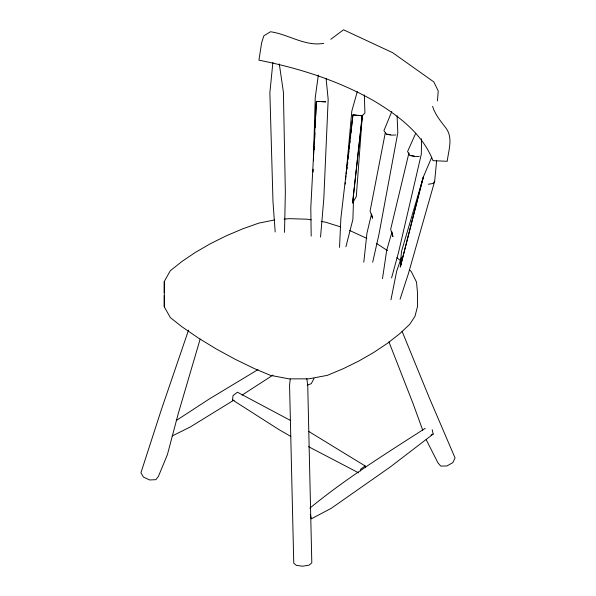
<?xml version="1.0" encoding="UTF-8"?>
<svg xmlns="http://www.w3.org/2000/svg" width="596" height="596" viewBox="0 0 596 596"><rect width="100%" height="100%" fill="white"/><g stroke="black" fill="none" stroke-linecap="round" stroke-linejoin="round"><path stroke-width="0.89" d="M409.422 269.638L411.307 271.627L416.507 282.102L417.491 292.591L417.491 306.59L414.995 316.252L409.698 324.343L399.678 333.738L387.527 343.251L373.685 352.489L358.68 361.109L343.169 368.738L327.36 375.353L308.698 378.855L289.075 378.855L270.413 375.353L254.499 368.663L234.809 359.083L216.154 348.906L198.528 338.133L181.922 326.764L170.337 317.579L164.273 306.806L164.273 295.474M164.273 292.8L164.273 281.468L170.337 270.696L181.81 261.57L195.019 252.615L209.941 243.95L225.951 235.964L242.423 228.946L258.694 223.157L274.473 219.954M421.566 138.764L421.305 154.193L398.582 252.205L391.587 277.922M284.53 232.373L285.35 192.054L283.405 92.164L279.3 63.936M313.116 172.006L313.191 169.227M313.429 160.883L315.217 97.856L318.331 75.066M353.502 200.181L352.899 219.403L345.926 246.729M314.248 149.693L314.375 146.907M314.74 138.548L314.986 132.975M315.232 127.395L315.597 119.036M315.716 116.25L316.372 101.387L318.935 101.506M339.534 247.377L340.867 218.449L352.921 114.872L356.348 115.192M362.353 115.237L356.296 196.509L352.601 202.968L362.226 115.237M437.464 100.888L438.231 90.957L433.821 81.928L392.622 52.679L343.534 29.8L330.773 39.291M320.529 237.096L323.799 198.855L328.173 99.45L326.094 78.352M345.203 184.149L345.367 182.302M345.62 179.523L345.956 175.82M346.127 173.972L351.819 111.05L357.295 91.583M400.065 299.214L408.446 273.497L434.67 181.258L436.607 160.89M272.886 62.431L269.869 92.723L272.99 201.776L275.181 231.933M290.23 379.078L289.567 385.463L293.754 563.153L296.368 565.38L302.746 566.2L309.138 565.135L311.805 562.81L307.73 385.113L306.791 378.691M346.984 169.376L347.185 167.528M347.587 163.833L347.788 161.985M348.086 159.214L348.392 156.443M348.69 153.671L348.995 150.9M349.196 149.052L349.599 145.357M349.8 143.509L350.105 140.738M350.306 138.89L350.709 135.195M350.91 133.348L352.921 114.872L362.346 115.766L364.931 113.002L364.327 94.891M363.798 262.233L366.965 233.088L371.554 213.904M290.863 436.473L278.816 429.515L232.552 399.961L233.051 395.528L237.454 392.228L290.759 420.612M360.513 471.004L360.714 469.231L365.11 465.93L365.639 467.443M382.483 278.682L386.7 250.372L391.982 231.911M400.788 264.304L400.326 266.919L401.458 251.572L423.458 176.707L431.728 157.247M385.247 133.02L370.086 211.044L372.589 218.24L371.755 214.776M390.961 299.795L396.638 271.314L401.436 257.353M372.686 262.218L378.914 234.593L397.808 132.796L397.1 115.706M408.953 152.919L390.656 229.318L392.935 236.649L392.138 232.701M352.974 201.493L352.601 202.968L362.346 115.766L358.062 115.356M200.167 339.072L178.264 413.572L167.431 454.554L158.417 476.405L155.847 479.676L149.663 479.966L143.48 477.113L140.932 472.777L161.225 410.055L188.53 330.162M391.81 111.497L383.928 130.666L386.364 134.174L390.961 135.143L395.781 134.994M415.799 133.154L407.56 151.6L409.959 155.422L414.496 156.599L419.256 156.547M314.017 378.497L311.246 383.69L307.231 385.105M434.67 181.258L433.188 183.456L428.375 184.231M309.89 508.127C346.023 478.424 385.94 453.549 425.268 428.315M432.204 429.716L433.18 434.082L390.082 467.115L331.391 508.217L311.328 518.855L310.345 514.49M273.005 375.093L242.058 395.118M176.222 420.545L209.561 398.806L257.993 369.609M233.341 400.452L190.139 427.064L172.147 435.959M431.005 435.013L433.18 434.082M323.621 43.352C305.174 46.689 288.404 34.255 270.465 31.752L263.849 35.827L261.644 42.703L258.932 60.181C298.849 68.056 338.17 80.594 373.685 100.709C397.852 115.192 422.445 133.482 432.964 160.659L447.223 161.292C448.557 150.222 453.407 137.527 445.666 127.693C440.578 121.055 434.983 114.454 432.607 106.267M284.158 219.112L289.44 218.657L307.611 219.231L311.239 219.827M321.505 101.625L325.781 101.827L316.372 101.387L310.799 207.676L311.186 236.105M386.364 134.174L390.648 134.547M409.959 155.422L414.183 155.936M321.214 221.481L325.744 222.234L340.376 226.845M232.552 399.961L234.146 400.475M349.636 230.481L366.823 238.37M358.569 472.822L308.542 446.672M308.803 431.489L365.11 465.93M376.337 243.332L387.467 250.603M396.869 257.725L400.46 260.556M402.144 331.48L429.56 398.433L455.068 457.952L452.826 462.623L446.873 465.983L440.705 466.057L437.933 462.801L426.192 439.677M388.942 341.918L412.901 403.142L422.706 430.111M164.273 281.468L164.273 306.806M422.415 180.111L400.326 266.919L423.458 176.707L422.415 180.111"/></g></svg>
